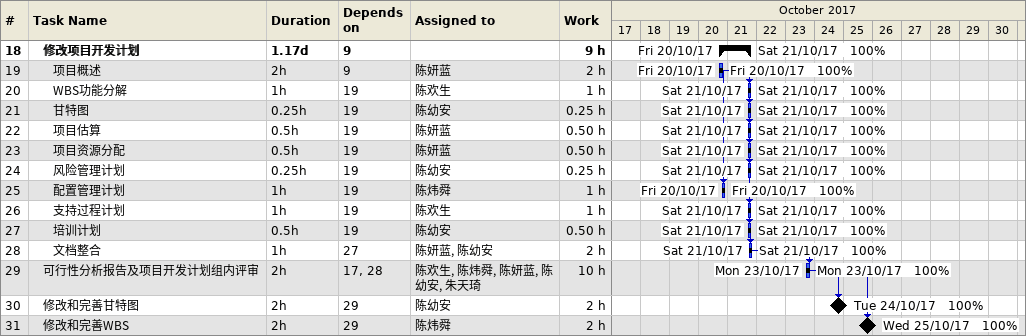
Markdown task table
| ID | Level | Task | Duration | Start | Finish | Predecessors | Resources | % complete | Work (h) |
|---|---|---|---|---|---|---|---|---|---|
| 18 | 2 | **修改项目开发计划** | 1.17d | 2017-10-20 | 2017-10-21 | 9 |  | 100 | 9 |
| 19 | 3 | 项目概述 | 2h | 2017-10-20 | 2017-10-20 | 9 | 陈妍蓝 | 100 | 2 |
| 20 | 3 | WBS功能分解 | 1h | 2017-10-21 | 2017-10-21 | 19 | 陈欢生 | 100 | 1 |
| 21 | 3 | 甘特图 | 0.25h | 2017-10-21 | 2017-10-21 | 19 | 陈幼安 | 100 | 0.25 |
| 22 | 3 | 项目估算 | 0.5h | 2017-10-21 | 2017-10-21 | 19 | 陈妍蓝 | 100 | 0.50 |
| 23 | 3 | 项目资源分配 | 0.5h | 2017-10-21 | 2017-10-21 | 19 | 陈妍蓝 | 100 | 0.50 |
| 24 | 3 | 风险管理计划 | 0.25h | 2017-10-21 | 2017-10-21 | 19 | 陈幼安 | 100 | 0.25 |
| 25 | 3 | 配置管理计划 | 1h | 2017-10-20 | 2017-10-20 | 19 | 陈炜舜 | 100 | 1 |
| 26 | 3 | 支持过程计划 | 1h | 2017-10-21 | 2017-10-21 | 19 | 陈欢生 | 100 | 1 |
| 27 | 3 | 培训计划 | 0.5h | 2017-10-21 | 2017-10-21 | 19 | 陈幼安 | 100 | 0.50 |
| 28 | 3 | 文档整合 | 1h | 2017-10-21 | 2017-10-21 | 27 | 陈妍蓝, 陈幼安 | 100 | 2 |
| 29 | 2 | 可行性分析报告及项目开发计划组内评审 | 2h | 2017-10-23 | 2017-10-23 | 17, 28 | 陈欢生, 陈炜舜, 陈妍蓝, 陈幼安, 朱天琦 | 100 | 10 |
| 30 | 2 | 修改和完善甘特图 | 2h | 2017-10-24 | 2017-10-24 | 29 | 陈幼安 | 100 | 2 |
| 31 | 2 | 修改和完善WBS | 2h | 2017-10-25 | 2017-10-25 | 29 | 陈炜舜 | 100 | 2 |
